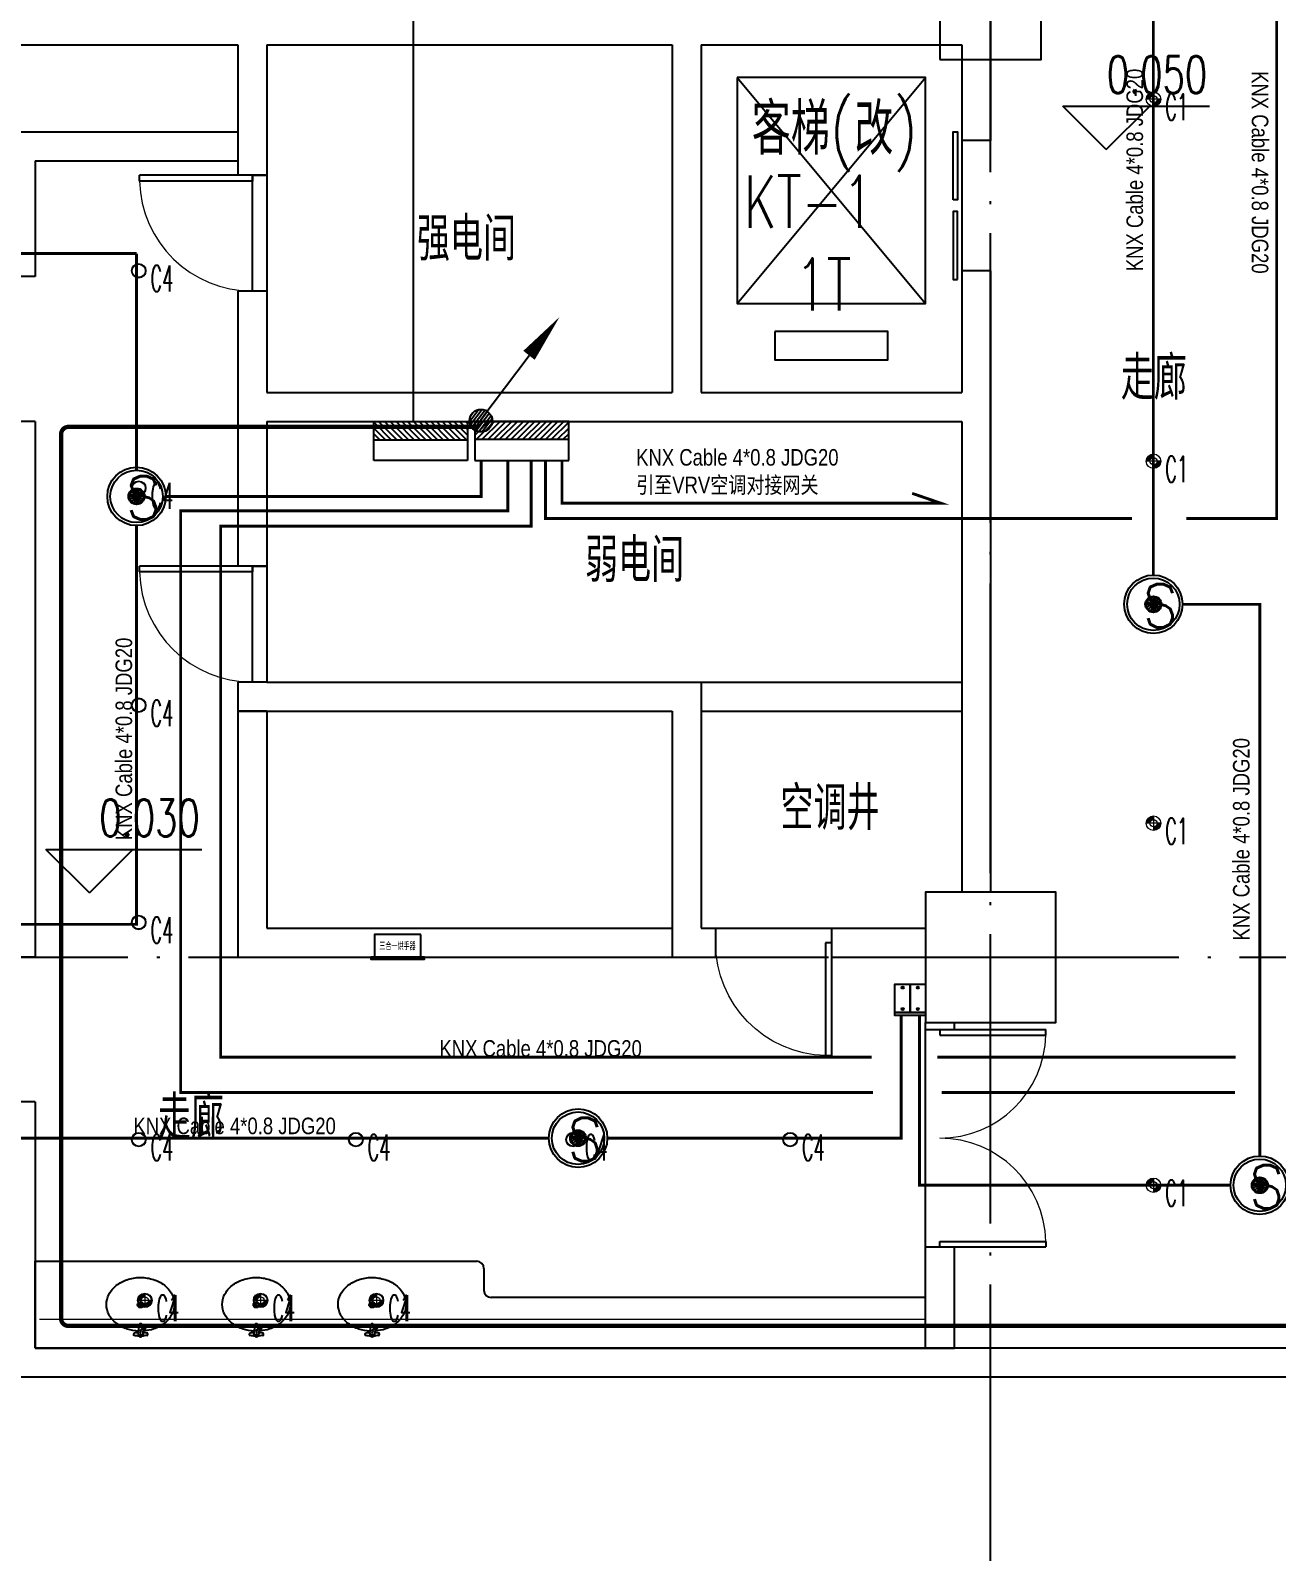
# Model space of a CAD drawing. Extents: x -621157 to 1764546, y -106808 to 741893.
# Drawn here: x 373791 to 382399, y 25895 to 36400 of the extents above; entities that cross this region are included whole.
import ezdxf
from ezdxf.enums import TextEntityAlignment as Align

# ---------------------------------------------------------------- set-up
doc = ezdxf.new("R2010")
doc.units = 0
doc.header["$LTSCALE"] = 1000
doc.header["$MEASUREMENT"] = 0
doc.linetypes.add('XREF-A-101-平面图_t3$0$DOTE', pattern=[2.42, 2, -0.2, 0.02, -0.2])
for name, color, linetype in [('0-底图', 7, 'Continuous'), ('EQUIP', 3, 'Continuous'), ('KNX line', 3, 'Continuous'), ('L_ELEM', 40, 'Continuous'), ('SIG_TEXT', 2, 'Continuous'), ('WIRE-动力', 130, 'Continuous'), ('WIRE-控制', 6, 'Continuous'), ('WIRE-照明', 4, 'Continuous'), ('XREF-A-101-平面图_t3$0$A-COLUMN', 8, 'Continuous'), ('XREF-A-101-平面图_t3$0$A-DIM_ELEV', 8, 'Continuous'), ('XREF-A-101-平面图_t3$0$A-DOTE', 8, 'Continuous'), ('XREF-A-101-平面图_t3$0$A-PUB-TEXT', 8, 'Continuous'), ('XREF-A-101-平面图_t3$0$A-ROOM-CH', 8, 'Continuous'), ('XREF-A-101-平面图_t3$0$A-STAIR', 8, 'Continuous'), ('XREF-A-101-平面图_t3$0$A-WALL', 8, 'Continuous'), ('XREF-A-101-平面图_t3$0$A-WALL-FILL', 8, 'Continuous'), ('XREF-A-101-平面图_t3$0$A-WINDOW', 8, 'Continuous'), ('XREF-A-101-平面图_t3$0$I-LVTRY', 8, 'Continuous'), ('XREF-A-101-平面图_t3$0$I-WALL-GYPSUM', 8, 'Continuous'), ('XREF-A-101-平面图_t3$0$LVTRY', 8, 'Continuous'), ('控制系统', 6, 'Continuous')]:
    doc.layers.add(name, color=color, linetype=linetype)
doc.layers.add('LIGHT-INF', color=6, linetype='Continuous', lineweight=0)
doc.styles.add('_TEL_DIM', font='SIMPLEX', dxfattribs={"width": 0.8, "height": 3.5, "bigfont": 'HZTXT'})
doc.styles.add('arch_dim', font='arial.ttf', dxfattribs={"width": 0.8})
doc.styles.add('INF DIM', font='SIMPLEX.SHX', dxfattribs={"width": 0.7, "bigfont": 'hztxt.shx'})
doc.styles.get("Standard").update_dxf_attribs({"font": 'romans.shx', "bigfont": 'HZDXC.SHX'})
doc.styles.add('TG_LINETYPE', font='SIMPLEX', dxfattribs={"width": 0.8, "height": 3, "bigfont": 'HZTXT'})
doc.styles.add('XREF-A-101-平面图_t3$0$-HZDXCROMANS', font='ROMANS.shx', dxfattribs={"bigfont": 'HZDXC.shx'})
doc.styles.add('XREF-A-101-平面图_t3$0$A-101-0-A-106-0(平面图）最终版参照底图_t3$0$XZC', font='simsun.ttc', dxfattribs={"width": 0.8})
doc.styles.add('XREF-A-101-平面图_t3$0$A-STANDARD', font='SIMPLEX', dxfattribs={"bigfont": 'GBCBIG'})
doc.styles.add('XREF-A-101-平面图_t3$0$hzdxcROMANS', font='ROMANS', dxfattribs={"width": 0.8, "bigfont": 'HZDXC'})
doc.linetypes.add('Ground', pattern='A,0.75,-0.125,[135,sr.shx,S=0.1,R=0,X=-0.15,Y=0],0.125,-0.125', length=1.125)
doc.linetypes.add('LED', pattern='A,6,-3.5,["LED",Standard,S=2.54,R=0,X=-2.54,Y=-1.27],-4.8', length=14.3)
doc.linetypes.add('TG_接地', pattern='A,0.75,0,["/",TG_LINETYPE,S=0.05,R=-8.594367,X=-0.1,Y=-0.045],0.65,-0.13,0.13,-0.13', length=2)

# ---------------------------------------------------------------- blocks, each defined once
blk = doc.blocks.new('XREF-A-101-平面图_t3$0$轴网')
at = {"layer": 'XREF-A-101-平面图_t3$0$A-DOTE', "linetype": 'XREF-A-101-平面图_t3$0$DOTE'}
for p, q in [((9500, -3300), (9500, 43300)), ((-3300, 30000), (69800, 30000))]:
    blk.add_line(p, q, dxfattribs=at)
blk = doc.blocks.new('XREF-A-101-平面图_t3$0$ROOM')
at = {"layer": 'XREF-A-101-平面图_t3$0$A-ROOM-CH', "style": 'XREF-A-101-平面图_t3$0$-HZDXCROMANS', "width": 0.6}
for tag, p in [('中文房间名称', (0, -1000)), ('英文房间名称', (0, -1500))]:
    blk.add_attdef(tag, text='', height=300, dxfattribs=at).set_placement(p, align=Align.CENTER)
blk = doc.blocks.new('XREF-A-101-平面图_t3$0$柱网1F')
at = {"layer": 'XREF-A-101-平面图_t3$0$A-COLUMN'}
for points in [[(9150, -3800), (9850, -3800), (9850, -3100), (9150, -3100)], [(9050, -10450), (9950, -10450), (9950, -9550), (9050, -9550)]]:
    blk.add_lwpolyline(points, close=True, dxfattribs=at)
blk = doc.blocks.new('XREF-A-101-平面图_t3$0$$lvtry$00000194')
at = {"color": 0}
for p, q in [((-17, -27), (-17, -17)), ((17, -27), (17, -17))]:
    blk.add_line(p, q, dxfattribs=at)
blk.add_lwpolyline([(14, -39, -0.067374), (92, -53, -0.088152), (166, -93, -0.105269), (218, -155, -0.121685), (235, -224, -0.121685), (218, -292, -0.105269), (166, -355, -0.088152), (92, -394, -0.078966), (0, -409, -0.078966), (-92, -394, -0.088152), (-166, -355, -0.105269), (-218, -292, -0.121685), (-235, -224, -0.121685), (-218, -155, -0.105269), (-166, -93, -0.088152), (-92, -53, -0.059935), (-23, -40, -0.059935)], format="xyb", dxfattribs=at)
for centre, radius in [((0, -27), 16.7), ((0, -221), 20), ((0, -221), 15)]:
    blk.add_circle(centre, radius, dxfattribs=at)
for centre, radius, start, end in [((0, -17), 16.7, 0, 180), ((-40, -17), 10.1, 106.6096, 258.1648), ((-64, 250), 259, 274.7069, 282.3732), ((-75, -197), 173, 71.36, 79.1873), ((-29, -63), 6.77, 155.344, 308.3224), ((-171, 35), 166, 324.8411, 338.1337), ((-171, 35), 170, 324.8411, 331.3523), ((-29, -63), 3.37, 155.344, 308.3224), ((100, -178), 170, 132.3141, 138.8253), ((100, -178), 166, 125.5327, 138.8253), ((-12, -42), 10.6, 201.8924, 261.774), ((-381, -99), 372, 2.3982, 6.7627), ((0, -80), 9.9, 201.7837, 338.2163), ((64, 250), 259, 257.6268, 265.2931), ((381, -99), 372, 170.1008, 177.6018), ((75, -197), 173, 100.8127, 110.4191), ((40, -17), 10.1, 281.8352, 73.3904)]:
    blk.add_arc(centre, radius, start, end, dxfattribs=at)
for p in [(0, -27), (0, -221)]:
    blk.add_point(p, dxfattribs=at)
blk = doc.blocks.new('XREF-A-101-平面图_t3$0$A-101-0-A-106-0(平面图）最终版参照底图_t3$0$A$C852bf139')
at = {"ltscale": 100}
for points in [[(-25, 157), (-345, 157), (-345, 0), (-25, 0)], [(-370, 0), (-370, -13), (0, -13), (0, 0)]]:
    blk.add_lwpolyline(points, close=True, dxfattribs=at)
at = {"style": 'XREF-A-101-平面图_t3$0$A-101-0-A-106-0(平面图）最终版参照底图_t3$0$XZC', "width": 0.6}
blk.add_text('三合一烘手器', height=50, dxfattribs=at).set_placement((-185, 79), align=Align.MIDDLE_CENTER)
blk = doc.blocks.new('XREF-A-101-平面图_t3$0$G$C392A9A82')
at = {"layer": 'XREF-A-101-平面图_t3$0$A-STAIR'}
blk.add_lwpolyline([(8110, -5780), (8110, -5975), (8890, -5975), (8890, -5780)], close=True, dxfattribs=at)
at = {"layer": 'XREF-A-101-平面图_t3$0$LVTRY'}
for p, q in [((3000, -12800), (3000, -12200)), ((3000, -12200), (6050, -12200)), ((6100, -12250), (6100, -12400)), ((9150, -12450), (6150, -12450)), ((9150, -12800), (9150, -12450)), ((5900, -12800), (3000, -12800)), ((3000, -12800), (9150, -12800))]:
    blk.add_line(p, q, dxfattribs=at)
for centre, start, end in [((6050, -12250), 0, 90), ((6150, -12400), 180, 270)]:
    blk.add_arc(centre, 50, start, end, dxfattribs=at)
at = {"layer": 'XREF-A-101-平面图_t3$0$I-LVTRY'}
blk.add_blockref('XREF-A-101-平面图_t3$0$A-101-0-A-106-0(平面图）最终版参照底图_t3$0$A$C852bf139', (5688, -10100), dxfattribs=at)
at = {"layer": 'XREF-A-101-平面图_t3$0$LVTRY', "rotation": 180.3060095053979}
for p in [(3728, -12721), (4528, -12721), (5328, -12721)]:
    blk.add_blockref('XREF-A-101-平面图_t3$0$$lvtry$00000194', p, dxfattribs=at)
blk = doc.blocks.new('*U25190')
at = {"color": 0}
blk.add_line((-450, 100), (450, 100), dxfattribs=at)
for points in [[(-40, 160), (-510, 160), (-510, 130), (-40, 130)], [(510, 130), (40, 130), (40, 160), (510, 160)]]:
    blk.add_lwpolyline(points, close=True, dxfattribs=at)
blk = doc.blocks.new('*U25189')
at = {"color": 0, "xscale": 0.001111111111111111, "yscale": 0.001111111111111111, "zscale": 0.001111111111111111}
blk.add_blockref('*U25190', (0, 0), dxfattribs=at)
blk = doc.blocks.new('XREF-A-101-平面图_t3$0$DOOR2DLIB$SYSLIB$00000107')
at = {"color": 0}
for p, q in [((0.45, 0.975), (0.5, 0.975)), ((0.45, 0), (0.45, 0.975)), ((0.5, 0), (0.5, 0.975)), ((0.5, 0), (0.45, 0))]:
    blk.add_line(p, q, dxfattribs=at)
at = {"color": 0, "lineweight": 13}
blk.add_arc((0.475, 0), 0.975, 91.4693, 180, dxfattribs=at)
blk = doc.blocks.new('XREF-A-101-平面图_t3$0$DOOR2DLIB$SYSLIB$00000108')
at = {"color": 0}
for p, q in [((-0.5, 0), (-0.5, 0.4875)), ((-0.475, 0.4875), (-0.5, 0.4875)), ((-0.475, 0), (-0.475, 0.4875)), ((0.475, 0), (0.475, 0.4875)), ((0.475, 0.4875), (0.5, 0.4875)), ((0.5, 0), (0.5, 0.4875)), ((-0.5, 0), (-0.475, 0)), ((0.5, 0), (0.475, 0))]:
    blk.add_line(p, q, dxfattribs=at)
at = {"color": 0, "lineweight": 13}
for centre, start, end in [((-0.4875, 0), 0, 88.53072), ((0.4875, 0), 91.46928, 180)]:
    blk.add_arc(centre, 0.4875, start, end, dxfattribs=at)
blk = doc.blocks.new('XREF-A-101-平面图_t3')
at = {"layer": 'XREF-A-101-平面图_t3$0$A-WALL'}
blk.add_line((215550, 27100), (202800, 27100), dxfattribs=at)
at = {"layer": 'XREF-A-101-平面图_t3$0$A-WINDOW'}
for points in [[(204400, 35400), (204500, 35400), (204500, 34600), (204400, 34600)], [(204400, 32700), (204500, 32700), (204500, 31900), (204400, 31900)]]:
    blk.add_lwpolyline(points, close=True, dxfattribs=at)
at = {"layer": 'XREF-A-101-平面图_t3$0$A-COLUMN'}
blk.add_blockref('XREF-A-101-平面图_t3$0$柱网1F', (200000, 40000), dxfattribs=at)
at = {"layer": 'XREF-A-101-平面图_t3$0$A-DOTE'}
blk.add_blockref('XREF-A-101-平面图_t3$0$轴网', (200000, 0), dxfattribs=at)
at = {"layer": 'XREF-A-101-平面图_t3$0$A-ROOM-CH'}
ref = blk.add_blockref('XREF-A-101-平面图_t3$0$ROOM', (205879, 35810), dxfattribs=at)
ref.add_attrib('中文房间名称', '强电间', dxfattribs={"height": 300, "style": 'XREF-A-101-平面图_t3$0$-HZDXCROMANS', "width": 0.8}).set_placement((205879, 34810), align=Align.CENTER)
ref = blk.add_blockref('XREF-A-101-平面图_t3$0$ROOM', (210627, 34850), dxfattribs=at)
ref.add_attrib('中文房间名称', '走廊', dxfattribs={"height": 300, "style": 'XREF-A-101-平面图_t3$0$-HZDXCROMANS', "width": 0.8}).set_placement((210627, 33850), align=Align.CENTER)
ref = blk.add_blockref('XREF-A-101-平面图_t3$0$ROOM', (207040, 33591), dxfattribs=at)
ref.add_attrib('中文房间名称', '弱电间', dxfattribs={"height": 300, "style": 'XREF-A-101-平面图_t3$0$-HZDXCROMANS', "width": 0.8}).set_placement((207040, 32591), align=Align.CENTER)
ref = blk.add_blockref('XREF-A-101-平面图_t3$0$ROOM', (208390, 31879), dxfattribs=at)
ref.add_attrib('中文房间名称', '空调井', dxfattribs={"height": 300, "style": 'XREF-A-101-平面图_t3$0$-HZDXCROMANS', "width": 0.8}).set_placement((208390, 30879), align=Align.CENTER)
ref = blk.add_blockref('XREF-A-101-平面图_t3$0$ROOM', (203975, 29742), dxfattribs=at)
ref.add_attrib('中文房间名称', '走廊', dxfattribs={"height": 300, "style": 'XREF-A-101-平面图_t3$0$-HZDXCROMANS', "width": 0.8}).set_placement((203975, 28742), align=Align.CENTER)
at = {"layer": 'XREF-A-101-平面图_t3$0$A-PUB-TEXT', "style": 'XREF-A-101-平面图_t3$0$hzdxcROMANS', "width": 0.8}
blk.add_text('客梯(改)', height=354.3, dxfattribs=at).set_placement((207850, 35542))
blk.add_blockref('XREF-A-101-平面图_t3$0$G$C392A9A82', (199900, 40100))
at = {"layer": 'XREF-A-101-平面图_t3$0$A-DIM_ELEV'}
for p, q in [((210299, 35577), (209999, 35877)), ((209999, 35877), (211012, 35877)), ((210299, 35577), (210599, 35877)), ((203274, 30444), (202974, 30744)), ((202974, 30744), (204052, 30744)), ((203274, 30444), (203574, 30744))]:
    blk.add_line(p, q, dxfattribs=at)
at = {"layer": 'XREF-A-101-平面图_t3$0$A-STAIR'}
for p, q in [((207750, 36075), (209050, 34515)), ((207750, 34515), (209050, 36075))]:
    blk.add_line(p, q, dxfattribs=at)
for points in [[(207750, 36075), (207750, 34515), (209050, 34515), (209050, 36075)], [(208010, 34320), (208010, 34125), (208790, 34125), (208790, 34320)]]:
    blk.add_lwpolyline(points, close=True, dxfattribs=at)
at = {"layer": 'XREF-A-101-平面图_t3$0$A-WALL'}
for p, q in [((202800, 35700), (204300, 35700)), ((204300, 35700), (204300, 35500)), ((202900, 35500), (202900, 34700)), ((202900, 35500), (204300, 35500)), ((202900, 33700), (202900, 33550)), ((202900, 33550), (202900, 30000)), ((207500, 31900), (209300, 31900)), ((207500, 31900), (207500, 31700)), ((209300, 31900), (209300, 31700)), ((204300, 31700), (204300, 30000)), ((204500, 31700), (204300, 31700)), ((204500, 31700), (204500, 30200)), ((207500, 31700), (209300, 31700)), ((204500, 30200), (207300, 30200)), ((207300, 30200), (207300, 30000)), ((204300, 30000), (207300, 30000)), ((202900, 29000), (202900, 27300)), ((215550, 27300), (202900, 27300))]:
    blk.add_line(p, q, dxfattribs=at)
for points in [[(202900, 34700), (202700, 34700)], [(202900, 33700), (202700, 33700)], [(202900, 30000), (202700, 30000)], [(202900, 29000), (202700, 29000)]]:
    blk.add_lwpolyline(points, dxfattribs=at)
at = {"layer": 'XREF-A-101-平面图_t3$0$A-WALL-FILL', "color": 171}
for p, q in [((209500, 36500), (209500, 35640)), ((200800, 36300), (204300, 36300)), ((204300, 36300), (204300, 35400)), ((204500, 36300), (207300, 36300)), ((204500, 36300), (204500, 35400)), ((207300, 36300), (207300, 33900)), ((207500, 36300), (209300, 36300)), ((207500, 36300), (207500, 33900)), ((209300, 36300), (209300, 35640)), ((209300, 34740), (209300, 33900)), ((209500, 34740), (209500, 33800)), ((204300, 34600), (204300, 33800)), ((204500, 34600), (204500, 33900)), ((204500, 33900), (207300, 33900)), ((207500, 33900), (209300, 33900)), ((204300, 33800), (204300, 32700)), ((209500, 33800), (209500, 30450)), ((204500, 33700), (207400, 33700)), ((204500, 33700), (204500, 32700)), ((207400, 33700), (209300, 33700)), ((209300, 33700), (209300, 30450)), ((204300, 31900), (204300, 31700)), ((204500, 31900), (207500, 31900)), ((207500, 31900), (207500, 30200)), ((204300, 31700), (207300, 31700)), ((207300, 31700), (207300, 30000)), ((209500, 30450), (209300, 30450)), ((207500, 30200), (207600, 30200)), ((208400, 30200), (209050, 30200)), ((209050, 30200), (209050, 30000)), ((207300, 30000), (207600, 30000)), ((208400, 30000), (209050, 30000))]:
    blk.add_line(p, q, dxfattribs=at)
for points in [[(209500, 35640), (209300, 35640)], [(204500, 35400), (204300, 35400)], [(209500, 34740), (209300, 34740)], [(204500, 34600), (204300, 34600)], [(204500, 32700), (204300, 32700)], [(204500, 31900), (204300, 31900)], [(207600, 30200), (207600, 30000)], [(208400, 30200), (208400, 30000)]]:
    blk.add_lwpolyline(points, dxfattribs=at)
at = {"layer": 'XREF-A-101-平面图_t3$0$A-WINDOW'}
for p, q in [((204500, 35400), (204500, 34600)), ((204500, 32700), (204500, 31900)), ((207600, 30200), (208400, 30200)), ((209050, 28000), (209050, 29500))]:
    blk.add_line(p, q, dxfattribs=at)
at = {"layer": 'XREF-A-101-平面图_t3$0$I-WALL-GYPSUM'}
for p, q in [((209050, 29500), (209050, 29550)), ((209050, 29550), (209250, 29550)), ((209250, 29500), (209250, 29550)), ((209050, 27300), (209050, 28000)), ((209250, 27300), (209250, 28000)), ((209050, 27300), (209250, 27300))]:
    blk.add_line(p, q, dxfattribs=at)
for points in [[(209050, 29500), (209250, 29500)], [(209050, 28000), (209250, 28000)]]:
    blk.add_lwpolyline(points, dxfattribs=at)
at = {"layer": 'XREF-A-101-平面图_t3$0$A-WINDOW'}
for name, p, xscale, yscale, zscale, rotation in [('*U25189', (209400, 35190), 900, -900, 900, 270.0000000000008), ('XREF-A-101-平面图_t3$0$DOOR2DLIB$SYSLIB$00000107', (204400, 35000), -800, -800, -800, 270.0000000000008), ('XREF-A-101-平面图_t3$0$DOOR2DLIB$SYSLIB$00000107', (204400, 32300), -800, -800, -800, 270.0000000000008), ('XREF-A-101-平面图_t3$0$DOOR2DLIB$SYSLIB$00000108', (209150, 28750), -1500, -1500, -1500, 90)]:
    blk.add_blockref(name, p, dxfattribs=dict(at, xscale=xscale, yscale=yscale, zscale=zscale, rotation=rotation))
at = {"layer": 'XREF-A-101-平面图_t3$0$A-WINDOW', "xscale": 800, "yscale": -800, "zscale": 800}
blk.add_blockref('XREF-A-101-平面图_t3$0$DOOR2DLIB$SYSLIB$00000107', (208000, 30100), dxfattribs=at)
at = {"layer": 'XREF-A-101-平面图_t3$0$A-DIM_ELEV', "color": 7, "style": 'XREF-A-101-平面图_t3$0$A-STANDARD', "width": 0.705882}
for s, p in [('0.050', (210302, 35967)), ('0.030', (203342, 30834))]:
    blk.add_text(s, height=255, dxfattribs=at).set_placement(p)
at = {"layer": 'XREF-A-101-平面图_t3$0$A-PUB-TEXT', "style": 'XREF-A-101-平面图_t3$0$hzdxcROMANS', "width": 0.7}
for s, p in [('KT-1', (207795, 35037)), ('1T', (208150, 34466))]:
    blk.add_text(s, height=360, dxfattribs=at).set_placement(p)
blk = doc.blocks.new('_LINKPT1')
blk.add_line((0, 0), (0, 0))
blk = doc.blocks.new('55558555')
at = {"layer": 'EQUIP'}
for p, q in [((842997, -26886), (842691, -26886)), ((842691, -26886), (842691, -27620)), ((842698, -26886), (842834, -27022)), ((842743, -26886), (842834, -26977)), ((842788, -26886), (842834, -26932)), ((842834, -26886), (842834, -27620)), ((842834, -26886), (842834, -26886)), ((842997, -27620), (842997, -26886)), ((842691, -26924), (842834, -27067)), ((842691, -26970), (842834, -27112)), ((842691, -27015), (842834, -27158)), ((842691, -27060), (842834, -27203)), ((842691, -27105), (842834, -27248)), ((842691, -27150), (842834, -27293)), ((842691, -27196), (842834, -27339)), ((842691, -27241), (842834, -27384)), ((842691, -27286), (842834, -27429)), ((842691, -27331), (842834, -27474)), ((842691, -27377), (842834, -27519)), ((842691, -27422), (842834, -27565)), ((842691, -27467), (842834, -27610)), ((842691, -27512), (842799, -27620)), ((842691, -27557), (842754, -27620)), ((842691, -27603), (842708, -27620)), ((842691, -27620), (842997, -27620))]:
    blk.add_line(p, q, dxfattribs=at)
at = {"layer": 'EQUIP', "xscale": 426.3959040000336, "yscale": 426.3959040000336, "zscale": 426.3959040000336, "rotation": 270}
blk.add_blockref('_LINKPT1', (842691, -27286), dxfattribs=at)
at = {"layer": 'EQUIP', "width": 0.8, "flags": 9}
blk.add_attdef('A', (842691, -27286), '', height=0.0128, rotation=270, dxfattribs=at)
blk.add_attdef('A', (842691, -27286), '', height=0.0128, rotation=270, dxfattribs=at)
blk = doc.blocks.new('G$CD0383ECA')
at = {"layer": 'EQUIP', "color": 8}
for p, q in [((0, 0), (-270, 0)), ((0, -55), (-55, 0)), ((-270, 0), (-270, -648)), ((-126, -648), (-126, 0)), ((0, -135), (-126, -9)), ((0, -175), (-126, -49)), ((0, -215), (-126, -89)), ((0, -95), (-95, 0)), ((0, -15), (-15, 0)), ((0, -648), (0, 0)), ((0, -255), (-126, -129)), ((0, -295), (-126, -169)), ((0, -335), (-126, -209)), ((0, -375), (-126, -249)), ((0, -415), (-126, -289)), ((0, -455), (-126, -328)), ((0, -495), (-126, -368)), ((0, -535), (-126, -408)), ((0, -574), (-126, -448)), ((0, -614), (-126, -488)), ((-6, -648), (-126, -528)), ((-46, -648), (-126, -568)), ((-86, -648), (-126, -608)), ((-270, -648), (0, -648)), ((-126, -648), (-126, -648))]:
    blk.add_line(p, q, dxfattribs=at)
at = {"layer": 'EQUIP', "color": 8, "xscale": 376.49989499146, "yscale": 376.49989499146, "zscale": 376.4998950459265, "rotation": 89.99999999999999}
blk.add_blockref('_LINKPT1', (0, -295), dxfattribs=at)
at = {"layer": 'EQUIP', "color": 8, "width": 0.8, "flags": 9}
blk.add_attdef('A', (0, -295), '', height=0.0113, rotation=90, dxfattribs=at)
blk.add_attdef('A', (0, -295), '', height=0.0113, rotation=90, dxfattribs=at)
blk = doc.blocks.new('A$Cffee1762')
h = blk.add_hatch(color=8)
h.dxf.hatch_style = 1
h.paths.add_polyline_path([(-50, 0), (-24, 0, -0.414214), (0, 24), (0, 50, 0.414214)])
h.paths.add_polyline_path([(0, -24), (0, -50, 0.414214), (50, 0), (24, 0, -0.414214)])
at = {"color": 8}
for points in [[(50, 0), (-50, 0)], [(0, 50), (0, -50)]]:
    blk.add_lwpolyline(points, dxfattribs=at)
blk.add_circle((0, 0), 50)
blk.add_circle((0, 0), 24.5, dxfattribs=at)
at = {"style": 'INF DIM', "width": 0.5}
blk.add_text('C1', height=180, dxfattribs=at).set_placement((81, -144))
blk = doc.blocks.new('Infinity011318499921231')
blk.add_circle((0, 0), 50)
at = {"color": 8}
blk.add_circle((0, 0), 45, dxfattribs=at)
at = {"style": 'INF DIM', "width": 0.5}
blk.add_text('C4', height=180, dxfattribs=at).set_placement((81, -144))
blk = doc.blocks.new('G$C6C03BD24')
at = {"layer": 'LIGHT-INF', "color": 6, "linetype": 'LED', "ltscale": 0.05}
blk.add_lwpolyline([(2930, -12500), (9050, -12500)], dxfattribs=at)
at = {"layer": 'LIGHT-INF', "color": 6}
for name, p in [('A$Cffee1762', (10625, -4075)), ('Infinity011318499921231', (3615, -5260)), ('A$Cffee1762', (10625, -6575)), ('Infinity011318499921231', (3615, -6760)), ('Infinity011318499921231', (3615, -8260)), ('A$Cffee1762', (10625, -9075)), ('Infinity011318499921231', (3615, -9760)), ('Infinity011318499921231', (3615, -11260)), ('Infinity011318499921231', (5115, -11260)), ('Infinity011318499921231', (6615, -11260)), ('Infinity011318499921231', (8115, -11260)), ('A$Cffee1762', (10625, -11575)), ('A$Cffee1762', (3657, -12370)), ('Infinity011318499921231', (3657, -12370)), ('A$Cffee1762', (4457, -12370)), ('Infinity011318499921231', (4457, -12370)), ('A$Cffee1762', (5257, -12370)), ('Infinity011318499921231', (5257, -12370))]:
    blk.add_blockref(name, p, dxfattribs=at)
blk = doc.blocks.new('804')
at = {"layer": '控制系统'}
for p, q in [((27.2, 0), (-27.2, 0)), ((25.1, 10.4), (-25.1, -10.4)), ((-25.1, 10.4), (25.1, -10.4)), ((-19.2, 19.2), (19.2, -19.2)), ((19.2, 19.2), (-19.2, -19.2)), ((-10.4, 25.1), (10.4, -25.1)), ((10.4, 25.1), (-10.4, -25.1)), ((0, 27.2), (0, -27.2))]:
    blk.add_line(p, q, dxfattribs=at)
for radius in [112.4, 100.9, 31, 27.2]:
    blk.add_circle((0, 0), radius, dxfattribs=at)
at = {"color": 7, "style": '_TEL_DIM', "width": 0.8}
blk.add_text('s', height=250, dxfattribs=at).set_placement((-46.3, -88.8))
blk = doc.blocks.new('95')
at = {"color": 0}
for points in [[(0, 1977), (2007, 1977), (2007, 0), (0, 0)], [(0, 1977), (1807, 1977), (1807, 1002), (0, 1002)], [(1807, 1977), (2007, 1977), (2007, 0), (1807, 0)], [(0, 1002), (1807, 1002), (1807, 0), (0, 0)]]:
    blk.add_lwpolyline(points, close=True, dxfattribs=at)
for centre in [(214, 1489), (1592, 1489), (214, 514), (1592, 514)]:
    blk.add_circle(centre, 68, dxfattribs=at)
blk = doc.blocks.new('*X14699')
at = {"color": 0, "linetype": 'Continuous'}
for p, q in [((192.59, 446.72), (193.87, 448.01)), ((192.65, 446.36), (194.23, 447.94)), ((192.69, 447.24), (193.35, 447.91)), ((192.79, 446.07), (194.52, 447.8)), ((192.98, 445.84), (194.75, 447.61)), ((193.23, 445.66), (194.93, 447.37)), ((193.53, 445.54), (195.05, 447.06)), ((193.92, 445.51), (195.08, 446.67)), ((194.61, 445.77), (194.82, 445.99))]:
    blk.add_line(p, q, dxfattribs=at)
blk = doc.blocks.new('HC001442')
at = {"color": 4, "linetype": 'Continuous'}
blk.add_line((0, -0.058), (-3.105, -3.233), dxfattribs=at)
blk.add_lwpolyline([(-3.105, -3.233, 0.8, 0, 0), (-5.057, -5.119, 0, 0, 0)], format="xyseb", dxfattribs=at)
blk.add_circle((0, 0), 0.625, dxfattribs=at)
at = {"color": 4, "linetype": 'Continuous', "xscale": 0.5, "yscale": 0.5, "zscale": 0.5}
blk.add_blockref('*X14699', (-96.918, -223.378), dxfattribs=at)
blk = doc.blocks.new('G$C51B1E2D8')
at = {"layer": 'KNX line', "color": 6, "ltscale": 73.427512, "const_width": 20}
for points in [[(11891, -271), (11576, -726), (11576, -7070), (10952, -7070)], [(10577, -7070), (6525, -7070), (6525, -6670)]]:
    blk.add_lwpolyline(points, dxfattribs=at)
at = {"layer": 'KNX line', "ltscale": 73.427512, "const_width": 20}
for points in [[(10724, -7461), (10724, -3065)], [(3902, -6918), (6081, -6918), (6081, -6670)], [(6426, -6670), (6426, -7123), (4281, -7123), (4281, -10791), (8777, -10791)], [(6639, -6670), (6639, -6964), (9253, -6964), (9058, -6897)], [(3700, -7120), (3700, -9873), (2770, -9873)], [(11459, -11473), (11459, -7663), (10926, -7663)], [(2607, -9986), (2607, -11350), (6548, -11350)], [(6951, -11350), (8982, -11350), (8982, -10503)], [(9108, -10503), (9108, -11675), (11257, -11675)], [(9231, -10791), (11293, -10791)]]:
    blk.add_lwpolyline(points, dxfattribs=at)
at = {"layer": 'KNX line', "const_width": 20}
for points in [[(3700, -5241), (3700, -5241), (3700, -5241), (2770, -5241)], [(3700, -6737), (3700, -5241)]]:
    blk.add_lwpolyline(points, dxfattribs=at)
at = {"layer": 'KNX line', "color": 2, "ltscale": 73.427512, "const_width": 20}
for points in [[(6265, -6670), (6265, -7017), (4005, -7017), (4005, -11034), (8788, -11034)], [(9261, -11034), (11287, -11034)]]:
    blk.add_lwpolyline(points, dxfattribs=at)
at = {"color": 1, "xscale": -0.8829819692438469, "yscale": 0.8829819692438469, "zscale": 0.8829819693715837, "rotation": 89.99999999999991}
blk.add_blockref('55558555', (-18401, 737681), dxfattribs=at)
at = {"color": 0, "xscale": 0.1075982883224435, "yscale": 0.1075982883224435, "zscale": 0.1075982883224435, "rotation": 270}
blk.add_blockref('95', (8937, -10287), dxfattribs=at)
at = {"layer": 'L_ELEM', "xscale": 1.795252225519288, "yscale": 1.795252225519288, "zscale": 1.795252225519288}
for p in [(3700, -6918), (10724, -7663), (6750, -11350), (11459, -11675)]:
    blk.add_blockref('804', p, dxfattribs=at)
at = {"layer": 'WIRE-动力', "linetype": 'TG_接地', "rotation": 89.99999999999999}
blk.add_blockref('G$CD0383ECA', (6037, -6400), dxfattribs=at)
at = {"layer": '控制系统', "color": 7, "linetype": 'Continuous', "ltscale": 5, "xscale": 124.9999999981374, "yscale": 124.9999999981374, "zscale": 124.9999999981374, "rotation": 187.4813803641977}
blk.add_blockref('HC001442', (6079, -6395), dxfattribs=at)
at = {"layer": 'KNX line', "char_height": 114.29, "width": 1395.51, "attachment_point": 1, "rotation": 90, "style": 'arch_dim'}
for insert in [(10538, -5363, -1), (3555, -9292, -1), (11274, -9985, -1)]:
    blk.add_mtext('KNX Cable 4*0.8 JDG20', dxfattribs=dict(at, insert=insert))
at = {"layer": 'KNX line', "color": 6, "insert": (11518, -3981, -1), "char_height": 114.29, "width": 1395.51, "attachment_point": 1, "rotation": 270, "style": 'arch_dim'}
blk.add_mtext('KNX Cable 4*0.8 JDG20', dxfattribs=at)
at = {"layer": 'KNX line', "char_height": 114.29, "width": 1395.51, "attachment_point": 1, "style": 'arch_dim'}
for s, insert in [('KNX Cable 4*0.8 JDG20{\\fSimSun|b0|i0|c134|p2;引至}VRV{\\fSimSun|b0|i0|c134|p2;空调对接网关}', (7151, -6591, -1)), ('KNX Cable 4*0.8 JDG20', (5792, -10673, -1)), ('KNX Cable 4*0.8 JDG20', (3678, -11208, -1))]:
    blk.add_mtext(s, dxfattribs=dict(at, insert=insert))

msp = doc.modelspace()

# ---------------------------------------------------------------- block references
at = {"layer": '0-底图'}
msp.add_blockref('XREF-A-101-平面图_t3', (170924, 0), dxfattribs=at)

# ---------------------------------------------------------------- next in the draw order: linework, layer by layer
at = {"layer": 'SIG_TEXT', "color": 2}
msp.add_lwpolyline([(376436, 33700), (376436, 37014)], dxfattribs=at)
at = {"layer": 'WIRE-控制', "linetype": 'Ground', "const_width": 30}
msp.add_lwpolyline([(376861, 33662), (374053, 33662, 0.414214), (374003, 33612), (374003, 27504, 0.414214), (374053, 27454), (429656, 27454)], format="xyb", dxfattribs=at)

# ---------------------------------------------------------------- next in the draw order: block references
at = {"color": 1, "xscale": -0.8829819692438469, "yscale": 0.8829819692438469, "zscale": 0.8829819693715837, "rotation": 89.9999999999999}
msp.add_blockref('55558555', (352423, 777781), dxfattribs=at)
at = {"layer": 'WIRE-动力', "linetype": 'TG_接地', "rotation": 89.99999999999999}
msp.add_blockref('G$CD0383ECA', (376861, 33700), dxfattribs=at)

# ---------------------------------------------------------------- next in the draw order: block references
at = {"layer": 'WIRE-照明'}
msp.add_blockref('G$C6C03BD24', (370924, 40000), dxfattribs=at)

# ---------------------------------------------------------------- next in the draw order: block references
msp.add_blockref('G$C51B1E2D8', (370824, 40100), dxfattribs=at)

doc.saveas('drawing.dxf')
